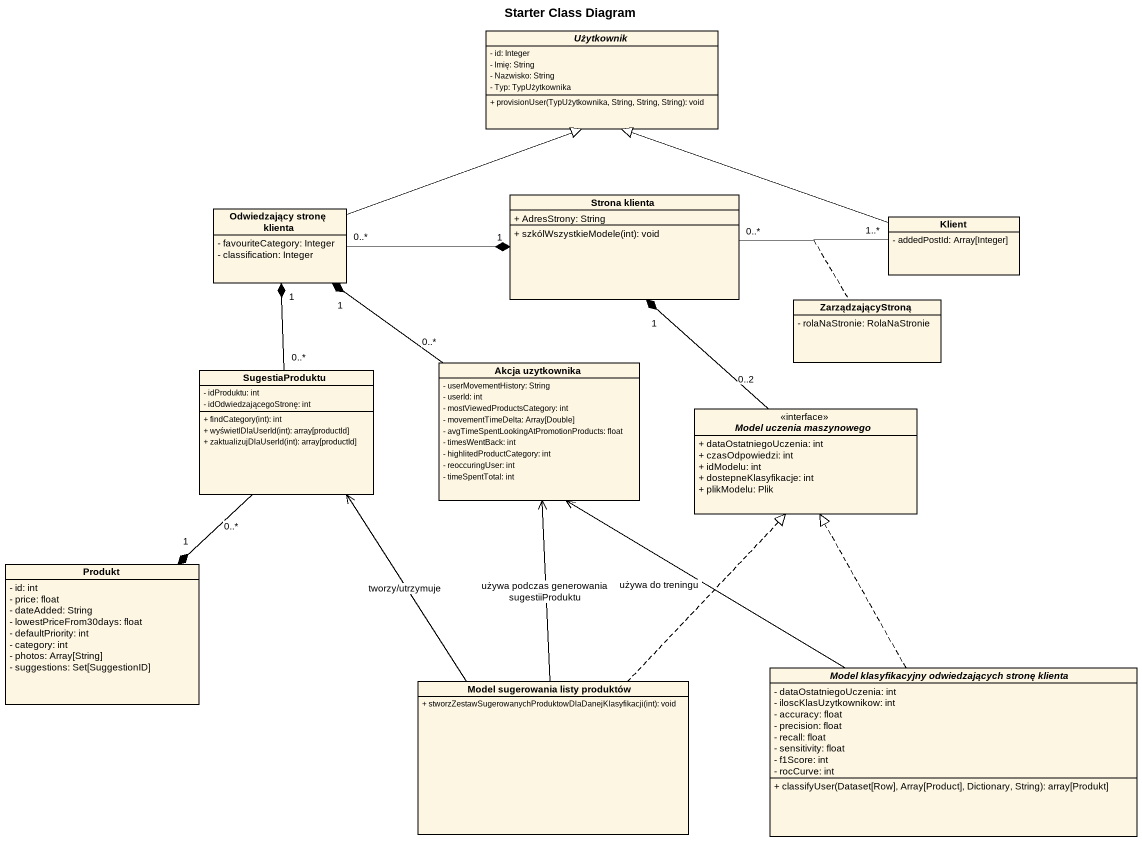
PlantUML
@startuml
title Starter Class Diagram
hide circle
hide empty members
skinparam classAttributeIconSize 0
abstract class Użytkownik {
  - id: Integer
  - Imię: String
  - Nazwisko: String
  - Typ: TypUżytkownika
  + provisionUser(TypUżytkownika, String, String, String): void
}
class "Odwiedzający stronę klienta" as Odwiedzający_stronę_klienta {
  - favouriteCategory: Integer
  - classification: Integer
}
class "Strona klienta" as Strona_klienta {
  + AdresStrony: String
  + szkólWszystkieModele(int): void
}
class Klient {
  - addedPostId: Array[Integer]
}
class ZarządzającyStroną {
  - rolaNaStronie: RolaNaStronie
}
class SugestiaProduktu {
  - idProduktu: int
  - idOdwiedzającegoStronę: int
  + findCategory(int): int
  + wyświetlDlaUserId(int): array[productId]
  + zaktualizujDlaUserId(int): array[productId]
}
class "Akcja uzytkownika" as Akcja_uzytkownika {
  - userMovementHistory: String
  - userId: int
  - mostViewedProductsCategory: int
  - movementTimeDelta: Array[Double]
  - avgTimeSpentLookingAtPromotionProducts: float
  - timesWentBack: int
  - highlitedProductCategory: int
  - reoccuringUser: int
  - timeSpentTotal: int
}
interface "Model uczenia maszynowego" as Model_uczenia_maszynowego {
  + dataOstatniegoUczenia: int
  + czasOdpowiedzi: int
  + idModelu: int
  + dostepneKlasyfikacje: int
  + plikModelu: Plik
}
class Produkt {
  - id: int
  - price: float
  - dateAdded: String
  - lowestPriceFrom30days: float
  - defaultPriority: int
  - category: int
  - photos: Array[String]
  - suggestions: Set[SuggestionID]
}
class "Model sugerowania listy produktów" as Model_sugerowania_listy {
  + stworzZestawSugerowanychProduktowDlaDanejKlasyfikacji(int): void
}
abstract class "Model klasyfikacyjny odwiedzających stronę klienta" as Model_klasyfikacyjny {
  - dataOstatniegoUczenia: int
  - iloscKlasUzytkownikow: int
  - accuracy: float
  - precision: float
  - recall: float
  - sensitivity: float
  - f1Score: int
  - rocCurve: int
  + classifyUser(Dataset[Row], Array[Product], Dictionary, String): array[Produkt]
}
Odwiedzający_stronę_klienta -right-|> Użytkownik
Odwiedzający_stronę_klienta "0..*" -right-* "1" Strona_klienta
Klient -left-|> Użytkownik
Klient "1..*" -left- "0..*" Strona_klienta
(Klient, Strona_klienta) .. ZarządzającyStroną
SugestiaProduktu "0..*" -up-* "1" Odwiedzający_stronę_klienta
SugestiaProduktu "0..*" --* "1" Produkt
SugestiaProduktu <-- Model_sugerowania_listy : tworzy/utrzymuje
Akcja_uzytkownika "0..*" -up-* "1" Odwiedzający_stronę_klienta
Model_uczenia_maszynowego "0..2" -up-* "1" Strona_klienta
Model_sugerowania_listy -up-> Akcja_uzytkownika : używa podczas generowania sugestiiProduktu
Model_sugerowania_listy .up.|> Model_uczenia_maszynowego
Model_klasyfikacyjny -up-> Akcja_uzytkownika : używa do treningu
Model_klasyfikacyjny .up.|> Model_uczenia_maszynowego
@enduml
